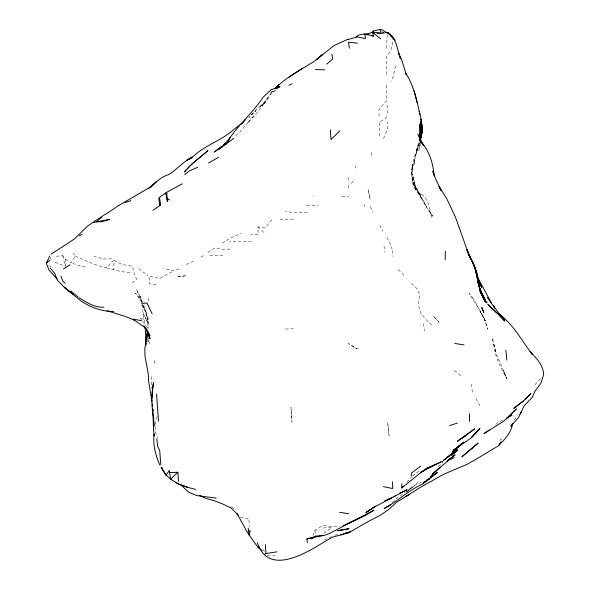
<?xml version="1.0" encoding="UTF-8"?>
<svg xmlns="http://www.w3.org/2000/svg" width="590" height="590" viewBox="0 0 590 590"><rect width="100%" height="100%" fill="white"/><g stroke="black" fill="none" stroke-linecap="round" stroke-linejoin="round"><path stroke-width="0.44" stroke-dasharray="2.95 2.21" d="M379.252 136.15L379.178 122.27L385.189 118.597L387.305 114.954M420.139 143.009L420.11 145.767L419.977 143.163M386.516 74.436L386.612 56.043C390.521 51.691 393.5 45.836 392.638 39.832M386.656 48.292L387.232 34.574M55.121 262.321L65.247 266.186L65.534 259.327L62.717 255.706L53.83 256.451M355.696 168.091L355.866 165.738M151.8 376.796L151.291 388.316M395.477 65.992L393.198 76.42L390.838 81.508M419.711 142.773L418.856 150.62L419.792 143.237M129.852 272.374L121.857 271.747L113.214 269.623L114.394 260.522L121.636 264.379L132.603 266.333L133.945 272.912L136.651 279.424L132.005 283.053M148.51 301.018L148.931 297.906M154.02 363.661L154.558 359.723M147.825 329.301C150.074 320.672 146.549 312.139 142.264 304.764L146.298 313.172L147.581 320.156L144.934 309.853L146.298 313.172L143.709 304.86M157.021 416.533L155.163 424.232L155.362 431.821L157.663 438.459M419.099 142.492L414.925 157.619L419.387 142.987M312.958 535.41L315.067 530.122L323.143 525.388L331.75 526.678L339.479 526.789M383.566 138.532L387.77 128.178L387.556 121.887M65.534 259.327L71.198 262.675L75.262 255.986L73.514 253.125M271.879 92.468L261.982 106.112L268.133 98.25L263.701 104.327M271.415 92.859L264.534 101.797L259.246 107.402L264.519 102.653L256.591 109.32L248.855 117.594L256.2 110.684L251.281 114.327M408.413 490.312L409.467 488.992L411.178 488.645L418.612 481.772M263.988 103.951L256.082 113.789L247.682 122.816L254.327 115.013M248.191 122.241L240.432 131.511L234.097 137.168M271.798 219.864L265.153 227.836L257.734 226.833L258.302 234.555L250.971 234.289M351.345 183.254L354.856 179.176M75.262 255.986C85.314 260.905 95.676 265.463 106.665 267.86L112.358 261.377L114.394 260.522M406.93 482.155L411.422 477.199M534.975 384.628L541.222 377.777M438.385 466.801L442.854 462.435M392.357 502.547L397.085 497.746L404.998 492.532M513.979 420.227L516.316 417.853M406.466 492.09L412.137 486.403L424.365 481.175M495.843 424.409L497.82 422.654L502.717 420.154M406.54 492.149L412.852 487.001L406.422 491.595M412.491 476.042L417.484 472.14L420.618 470.864M323.681 533.308L331.823 527.541L323.298 527.939M200.74 257.247L203.697 255.271M207.879 252.395L214.568 247.992M499.568 440.361L502.65 438.414M222.098 243.154L229.186 238.78L241.399 233.139M171.86 271.872L160.406 278.119L157.206 278.052L149.005 276.142L149.462 283.908L157.287 284.675M324.36 540.005L331.617 536.517M186.337 264.497L193.557 261.215M179.117 268.893L175.23 270.441L171.742 270.382L163.622 268.435M313.283 196.308L313.843 196.138M334.604 535.108L338.918 534.4M341.935 196.868L349.059 196.042M381.642 33.092L384.186 32.811M293.414 219.111L279.018 219.738M381.855 33.261L384.614 33.151M307.324 212.4L292.935 212.511L285.626 211.559M358.757 348.749L356.714 348.83L348.454 343.491L356.692 348.646M222.931 255.743L208.137 255.647M251.414 241.34L236.892 241.952L229.458 241.435M285.464 329.028L293.193 328.792M229.989 249.12L222.681 249.312L215.048 248.11M111.606 258.818L103.287 259.025L94.105 256.296M267.491 555.832L275.154 555.839M306.778 205.305L318.106 205.667M240.278 517.585L248.928 518.47L249.253 526.428M367.452 35.43L369.156 35.621M382.121 31.808L383.884 32.148M85.329 267.093L76.243 264.799L71.198 262.675M106.665 267.86L113.214 269.623M381.973 32.03L384.466 32.767M138.687 268.679L147.979 275.655M48.837 265.353L50.755 266.864M454.47 370.557L462.353 376.944M263.155 550.138L264.556 551.289M431.762 324.957L428.48 322.258L422.905 316.07C417.993 310.119 417.868 302.228 419.999 295.125L416.791 288.532L410.279 282.227M231.531 506.685L234.85 509.487M398.102 269.682L402.476 273.458L404.312 275.928M257.734 226.833L265.493 233.928M142.065 320.554L139.904 317.663L146.94 320.569L148.584 323.844L143.274 313.659L146.94 320.569L147.463 327.767L142.603 321.277M416.628 188.984L415.603 187.583L414.519 183.859L413.074 176.705L415.603 187.583L421.194 195.002L418.214 192.281C428.392 196.485 429.432 207.982 431.806 217.282L430.612 213.204L428.244 209.17L432.706 216.25L425.117 205.128L417.624 190.939M493.845 344.25L496.699 355.047L507.039 378.883C499.398 366.287 493.535 352.599 492.407 337.716L495.777 351.898M142.787 302.722L141.01 299.543L135.368 293.031L142.456 302.884L140.029 296.151L136.452 289.543L140.774 299.528L140.029 296.151L141.689 303.762M475.916 398.67L479.921 405.913M386.966 237.534L390.292 243.803L392.129 249.098M370.373 206.758L373.219 212.142M363.905 204.649L364.856 206.633M379.82 225.151L382.667 231.132M506.486 377.895L503.277 370.218L505.224 374.893M50.401 257.469L51.345 259.74M148.968 341.411L149.713 344.007M62.717 255.706L65.247 266.186M142.854 304.58L144.063 309.669M141.873 304.61L144.978 325.252M147.839 317.501L148.156 319.404M384.031 246.045L384.769 252.188M392.313 250.698L393.014 256.62M423.576 323.667L424.372 331.123M472.31 392.151L471.528 382.667M314.986 530.285L315.23 534.747M348.425 185.127L348.579 188.653M348.144 177.273L348.329 182.635M386.472 85.167L386.87 100.735L384.415 102.911L378.92 109.976L379.112 117.535M387.062 105.072L387.283 113.28M371.501 152.559L371.553 157.7M412.086 166.867C411.178 174.618 412.373 182.568 415.913 189.56C408.627 176.358 412.336 160.797 417.779 147.721L412.292 168.607L412.86 164.168L411.879 174.19L411.761 172.995L414.659 184.021L417.322 190.828L421.253 197.576L414.954 186.794L413.251 182.649L426.688 207.282C423.03 196.949 411.997 190.032 412.086 178.401L412.735 180.931L411.798 171.314L412.513 164.359L412.086 166.867M414.704 160.281L413.996 164.905L414.829 159.484L414.704 160.281M418.524 143.872L416.511 149.882L418.524 143.872M179.235 276.57L177.959 276.769L186.47 275.692L179.235 276.57M438.982 322.184L433.303 316.056L438.982 322.184M473.623 298.923L469.006 293.296L478.372 307.781L484.309 318.467L487.893 329.257L483.859 317.663L479.987 311.159L485.423 321.041L473.623 298.923M370.181 199.332L368.064 189.324L370.181 199.332M389.053 435.472L387.682 422.175L389.053 435.472M291.726 414.947L290.959 407.299L291.947 422.248L291.726 414.947"/><path stroke-width="0.89" d="M151.947 401.517L148.673 381.369L148.252 374.001L145.044 356.404L144.786 349.125L147.566 331.123L147.566 335.039L147.515 331.403M445.214 259.725L445.31 251.274M420.183 138.414L419.881 123.9L420.25 138.665M152.375 397.092L152.515 392.667M420.014 138.038L420.818 128.679L420.375 132.993M411.237 476.108L411.377 473.173L420.692 466.115M146.01 343.277L145.892 345.025L145.855 337.856L146.04 340.268M146.18 340.651L146.585 334.523L145.782 341.794L147.566 331.123M401.65 486.971L401.93 483.741M152.603 390.005L152.235 393.058L153.511 382.364C151.497 394.43 151.276 406.687 153.71 418.708L153.415 415.862L153.975 426.371L153.798 421.26M420.773 138.208C423.672 129.424 421.496 120.183 419.217 111.532L419.874 114.475C416.813 99.872 413.553 85.004 405.278 72.319L406.23 74.834M420.301 139.24L422.263 130.987L421.076 119.232L422.263 130.987L420.331 139.188M512.666 423.281C511.331 432.197 505.387 438.916 499.133 444.956L501.161 441.954M511.626 424.726L510.925 426.282L518.603 417.373L524.119 405.846L532.298 397.313L534.85 391.435L540.986 383.035L543.715 374.333C543.066 364.922 536.354 358.056 530.137 351.662L532.15 354.273M57.164 278.923L49.081 270.279L46.285 263.339L49.774 255.957M372.696 32.524L373.47 31.019L380.093 29.5M501.264 441.873L498.535 445.767L474.721 460.023L467.007 464.337L443.378 474.39L419.969 487.642L396.517 502.304L388.862 509.377L381.022 514.849L366.501 522.452L349.007 532.645L332.524 537.129L324.441 541.753C305.185 553.7 268.221 576.142 257.277 542.579M520.019 414.069L521.494 411.835M227.423 141.526L230.255 137.492L226.066 144.093L218.787 149.72M432.168 474.736L433.864 472.575M431.143 476.049L430.213 477.214L437.006 470.068L448.142 460.635M403.398 486.13L401.635 488.122L419.21 473.866L427.698 468.032L421.245 472M275.449 88.559L279.018 84.643L275.331 88.552M423.856 482.657L429.579 478.638L422.455 484.25C408.346 490.165 397.564 501.552 384.097 508.484L389.415 505.711L390.595 504.45M241.59 123.937L245.381 119.91M148.282 188.734C154.823 183.859 160.215 177 168.607 174.633C177.214 169.61 183.033 161.136 192.347 157.515M275.22 88.566C286.135 76.951 300.966 69.834 314.249 61.286L322.627 54.405L319.323 57.4M150.583 187.605L156.556 181.491L149.299 187.686L118.147 205.829M339.774 130.987L331.042 139.52L330.26 129.785M523.197 400.964L513.743 408.369L522.969 401.539L530.742 393.737L525.085 399.157M178.512 481.381L177.848 472.251L170.658 479.102L166.078 475.193L162.346 469.463L161.697 467.568M459.684 445.45L452.176 452.56L463.829 442.006M317.988 58.565L316.675 59.804L318.003 58.602M319.301 57.333L333.947 45.614L347.849 39.279M222.762 145.811L229.444 139.542M195.386 161.159L208.005 150.597L192.17 163.799L194.744 161.682M437.006 470.068L432.323 474.22L440.184 467.28M46.285 263.339L50.062 260.043M101.738 217.26L96.487 221.818L93.714 222.57M365.579 34.456L371.759 32.487L373.47 31.019M449.388 456.041L443.156 460.613L457.044 449.654L451.719 453.747M462.353 443.223L452.707 451.217L460.606 444.735L453.386 450.236L470.798 438.237L479.913 428.436L471.624 437.352L478.822 430.029L476.654 431.703M445.273 459.035L450.384 454.772M326.683 64.074L332.627 59.14L331.993 54.258M243.486 122.108L233.883 129.461C221.98 140.317 205.755 144.882 193.867 155.885L186.374 160.487L191.735 157.84M276.865 88.176L278.819 86.568L275.073 88.854M227.725 141.512L223.588 144.742L224.141 144.358M447.235 460.901L455.082 454.831L447.198 460.849L454.418 457.575M184.626 174.574L189.641 170.746L197.761 167.25M222.209 146.04L214.332 152.058L221.044 147.043M375.683 505.991L365.999 512.496L374.672 506.921L407.13 489.678L399.659 493.24M264.357 554.711L265.957 553.538L277.034 551.805M152.81 210.342L159.846 205.578L159.529 197.385L165.842 192.864L167.405 201.323L165.842 192.864M302.626 68.16L288.621 77.578M117.956 205.947C107.749 213.16 97.151 219.133 87.062 226.531L74.495 238.943L51.02 254.246M423.104 483.195L437.345 472.509L429.358 478.837L426.57 480.142M233.773 138.362L226.066 144.093C235.882 126.577 252.114 114.062 263.022 97.328L270.994 89.769L279.948 86.73L276.813 88.33M489.28 429.999L483.984 433.598L504.067 420.95L516.398 408.863L507.371 417.823L512.024 414.954L506.729 418.052M365.999 512.496L374.672 506.921M63.432 268.952L70.062 264.74M311.608 538.825L315.326 536.539L306.889 538.928L307.309 542.601M387.254 499.833L392.129 497.687M393.619 496.787L395.108 495.888M420.604 472.42L434.97 464.802L426.098 468.622M218.558 157.287L208.609 163.01M389.415 505.711L389.857 505.468M79.348 235.816L82.158 234.252M357.098 519.222L364.384 515.557L348.801 523.234L365.667 515.225L373.905 510.276L329.928 533.249L323.799 535.558L315.178 536.089M182.281 183.8L166.83 192.222L167.066 198.491L169.736 200.025M350.29 522.379L343.21 525.661M351.942 521.612L356.891 519.318M288.886 85.27L292.057 83.817M406.068 496.153L409.047 494.803M390.639 498.587L391.089 498.41L388.53 499.236M384.614 500.799L391.089 498.41M340.777 534.99L348.948 531.988L350.512 531.892M125.301 202.518L130.84 200.622M449.58 425.611L457.353 423.06M270.935 92.077L275.316 90.801M348.056 39.478L356.692 37.141M306.889 538.928L322.988 535.462M236.922 513.381L247.726 532.984L249.164 535.071L248.479 531.096L250.293 530.668L249.164 535.071L258.044 547.468L262.292 550.426M364.62 33.873L359.081 34.972L356.065 36.624L365.52 38.593L364.701 33.969L367.607 34.264L373.411 36.093L372.533 32.339L381.162 33.357L380.24 29.507L383.072 30.23L388.633 33.999M345.637 533.176L348.956 532.549M141.718 303.422L146.991 303.017L152.132 313.806M161.1 466.97L166.078 475.193L169.374 470.4L169.507 472.627L177.848 472.251M315.48 69.568L324.714 69.797M113.767 311.424C101.945 311.653 90.587 307.434 80.882 300.87L72.836 294.373M371.759 32.487L374.326 32.73M376.892 32.966L381.162 33.357M357.459 43.173L348.557 42.229L349.287 48.151M103.833 307.243C94.525 307.56 86.56 302.545 79.075 297.685M371.707 35.901L373.411 36.093M339.626 512.356L348.616 513.669M454.787 343.469L464.057 344.907M216.257 498.122L196.706 495.563L188.402 491.986L180.621 484.611L187.273 487.229L195.71 489.42M133.288 319.168L141.512 320.665M385.654 32.487L388.301 33.003L387.578 32.443C396.959 37.856 397.011 49.715 400.522 58.808L398.434 52.503L401.856 60.35L406.326 74.812M383.367 486.595L392.689 488.557L392.534 481.831M107.144 310.849L125.095 316.358L134.719 320.274M187.273 487.229L178.969 484.397L170.658 479.102L169.507 472.627M175.709 482.502L179.965 484.442M199.295 495.357L205.917 498.395L213.905 500.637L222.496 503.897L231 507.901L238.264 515.1M133.642 319.692L144.24 326.978L149.971 335.474L146.372 329.168M496.802 313.032C512.835 322.642 521.073 339.943 532.15 354.236M72.216 293.835L64.841 287.706L73.167 294.417L64.14 287.079L57.4 280.265L54.627 273.2L50.202 268.037M372.533 32.339L380.55 38.8M65.062 283.171L63.034 281.511L60.91 276.127M70.977 291.091L78.116 297.05M64.14 287.079L65.534 288.318M496.079 312.494L487.856 304.359L497.872 313.659L504.841 321.159L497.768 313.585L505.047 319.301L498.277 312.567L493.461 305.804L494.899 308.415M388.81 33.733L394.983 40.186L390.351 35.135M143.798 325.982L144.978 327.266M143.872 326.233L146.283 328.932M487.089 297.22L494.479 307.611M491.463 302.928L477.008 276.437M482.347 294.521L484.899 298.872L480.186 290.066L478.055 282.322L481.374 294.248L485.459 302.191L479.441 290.457L487.038 302.928C478.409 293.245 478.461 279.874 474.98 268.052L479.006 286.231L483.734 297.943L480.186 290.066L481.927 293.798M389.717 33.8L390.964 36.005M472.885 262.454L476.108 270.227L480.017 285.892L477.804 278.067L481.691 287.522L479.073 281.865M473.497 263.619L468.615 254.504L472.671 262.307L474.124 266.319L467.096 250.396L470.636 258.28L466.904 249.541L468.711 254.371L455.458 217.127L446.615 198.402L438.975 186.344L441.327 190.887L435.501 178.704L432.876 171.048L433.591 174.102M159.934 465.112C155.472 455.436 152.832 444.794 154.086 434.1L154.27 435.922L153.496 429.203L152.832 408.936L153.083 410.633M146.246 329.191L150.096 338.844L147.648 331.669L148.075 341.905M417.823 133.915L421.186 142.61L419.645 138.628L423.819 145.841L419.785 140.332C429.085 150.089 433.222 162.84 434.085 176.034M414.143 90.808L417.101 102.675M421.312 142.588L419.512 133.613L419.593 135.346M258.944 546.687L259.371 548.7M147.058 330.459L147.743 333.852L147.648 331.669M158.71 197.989L159.765 204.959L160.428 205.283L159.529 197.385M156.785 438.938L157.759 446.748L159.698 450.31L160.797 464.47M152.22 404.002L152.5 406.481M505.859 350.128L506.795 360.055M146.032 340.194L145.192 327.915M158.526 421.164L156.549 393.987M248.257 528.057L248.479 531.096M265.345 544.504L265.957 553.538M147.625 331.248L147.743 333.852M151.556 396.561L151.667 399.039M469.522 413.701L469.559 421.444M421.002 133.458L420.655 138.517L421.002 133.458M190.238 165.48L184.331 171.926L192.111 163.954L190.238 165.48M472.325 447.943L461.859 456.844L478.188 443.053L472.325 447.943M457.611 450.104L451.475 455.443L457.611 450.104M464.913 436.135L462.619 438.053L465.768 435.538L457.346 441.291L474.611 428.878L464.913 436.135M433.827 465.222L426.091 469.013L442.294 461.365L433.827 465.222M109.327 219.421L101.672 221.744L96.487 221.818L109.327 219.421M348.823 528.743L337.561 530.69L348.823 528.743M483.8 312.449L481.801 307.596L483.8 312.449M474.456 266.385L473.187 263.059L476.934 274.173L474.456 266.385M151.947 396.362L151.785 394.703L151.925 396.399M420.899 124.092L420.81 121.518L421.039 133.288L420.899 124.092"/></g></svg>
